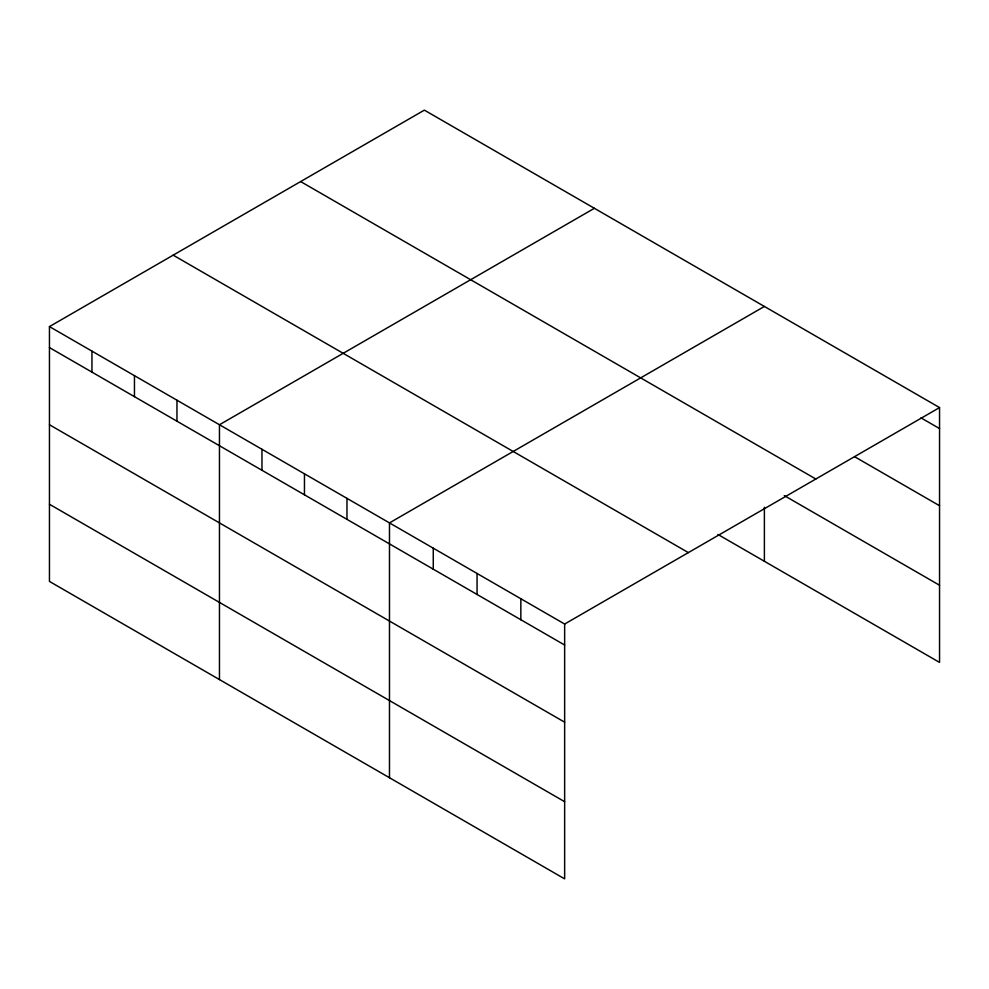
<?xml version="1.0" encoding="UTF-8"?>
<svg xmlns="http://www.w3.org/2000/svg" width="989" height="989" viewBox="0 0 989 989"><rect width="100%" height="100%" fill="white"/><g stroke="black" fill="none" stroke-linecap="round" stroke-linejoin="round"><path stroke-width="1.48" d="M564.645 722.193L564.645 624.034L49.45 326.593L49.45 581.421L564.645 878.862L564.645 722.193L49.45 424.751M49.45 326.593L424.355 110.138L939.55 407.579L939.55 662.407L717.903 534.443M594.377 208.296L219.459 424.751L219.459 679.579M764.386 306.454L389.481 522.897L389.481 777.737M564.645 624.034L939.55 407.579M920.969 417.853L939.55 428.571M854.62 456.708L939.55 505.738M300.644 181.568L815.826 479.01M784.289 495.6L939.55 585.241M173.174 255.162L688.356 552.604M49.45 347.584L564.645 645.026M49.45 504.254L564.645 801.696M764.386 507.258L764.386 561.282M520.844 598.753L520.844 619.744M477.057 573.472L477.057 594.463M433.269 548.178L433.269 569.182M346.966 498.357L346.966 519.361M304.464 473.818L304.464 494.821M261.961 449.29L261.961 470.282M176.957 400.211L176.957 421.203M134.455 375.672L134.455 396.663M91.952 351.132L91.952 372.124"/></g></svg>
